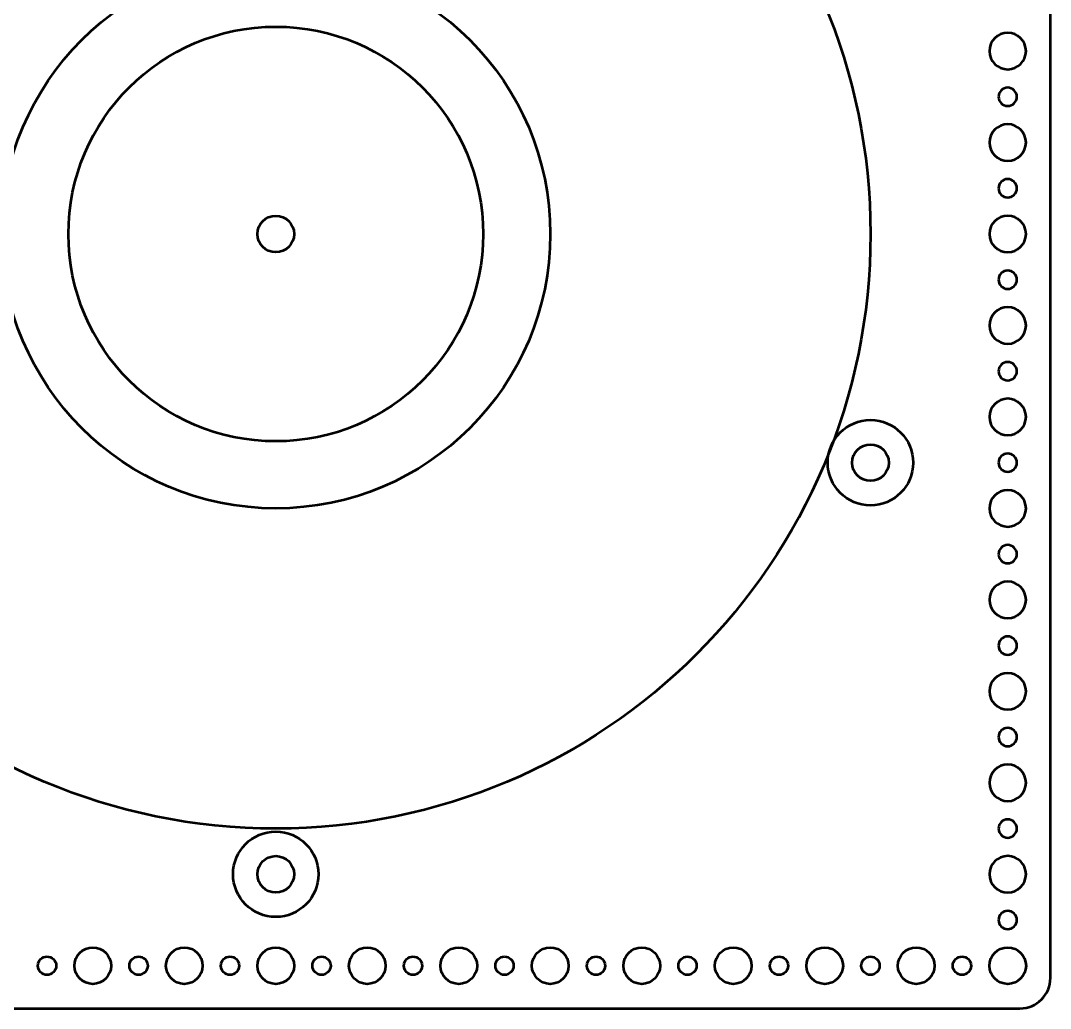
# Model space of a CAD drawing. Header units: centimetres. Extents: x -12.7 to 12.7, y -12.7 to 12.7.
# Drawn here: x -4.18 to 12.7, y -12.7 to 3.5 of the extents above; entities that cross this region are included whole.
import ezdxf

# ---------------------------------------------------------------- set-up
doc = ezdxf.new("R2010")
doc.units = ezdxf.units.CM
doc.header["$MEASUREMENT"] = 0
doc.layers.add('Layer 1', color=7, linetype='Continuous')

msp = doc.modelspace()

# ---------------------------------------------------------------- linework, layer by layer
at = {"layer": 'Layer 1', "color": 5, "lineweight": 53}
for centre, major_axis in [((0, 0), (0, 9.75)), ((0, 0), (0, 4.5)), ((0, 0), (0, 3.4)), ((9.75002, -3.75002), (0, 0.70002)), ((0.00002, -10.50002), (0, 0.70002))]:
    msp.add_ellipse(centre, major_axis=major_axis, ratio=1, dxfattribs=at)
at = {"layer": 'Layer 1', "lineweight": 53}
for centre, major_axis in [((0.00001, -0.00001), (0, 0.30001)), ((9.75001, -3.75001), (0, 0.30001)), ((0.00001, -10.50001), (0, 0.30001)), ((-2.99999, -12.00001), (0, 0.30001)), ((-1.49999, -12.00001), (0, 0.30001)), ((0.00001, -12.00001), (0, 0.30001)), ((1.50001, -12.00001), (0, 0.30001)), ((3.00001, -12.00001), (0, 0.30001)), ((4.50001, -12.00001), (0, 0.30001)), ((6.00001, -12.00001), (0, 0.30001)), ((7.50001, -12.00001), (0, 0.30001)), ((9.00001, -12.00001), (0, 0.30001)), ((10.50001, -12.00001), (0, 0.30001)), ((12.00001, -12.00001), (0, 0.30001)), ((-3.75, -12), (0, 0.15)), ((-2.25, -12), (0, 0.15)), ((-0.75, -12), (0, 0.15)), ((0.75, -12), (0, 0.15)), ((2.25, -12), (0, 0.15)), ((3.75, -12), (0, 0.15)), ((5.25, -12), (0, 0.15)), ((6.75, -12), (0, 0.15)), ((8.25, -12), (0, 0.15)), ((9.75, -12), (0, 0.15)), ((11.25, -12), (0, 0.15))]:
    msp.add_ellipse(centre, major_axis=major_axis, ratio=1, dxfattribs=at)
for points, knots in [([(-12.7, -12.2), (-12.7, -12.2), (-12.7, 12.2), (-12.7, 12.2), (-12.7, 12.2), (-12.7, 12.47614), (-12.47614, 12.7), (-12.2, 12.7), (-12.2, 12.7), (-12.2, 12.7), (12.2, 12.7), (12.2, 12.7), (12.2, 12.7), (12.47614, 12.7), (12.7, 12.47614), (12.7, 12.2), (12.7, 12.2), (12.7, 12.2), (12.7, -12.2), (12.7, -12.2), (12.7, -12.2), (12.7, -12.47614), (12.47614, -12.7), (12.2, -12.7), (12.2, -12.7), (12.2, -12.7), (-12.2, -12.7), (-12.2, -12.7), (-12.2, -12.7), (-12.47614, -12.7), (-12.7, -12.47614), (-12.7, -12.2)], [0, 0, 0, 0, 0.11111111, 0.11111111, 0.11111111, 0.11111111, 0.22222222, 0.22222222, 0.22222222, 0.22222222, 0.33333333, 0.33333333, 0.33333333, 0.33333333, 0.44444444, 0.44444444, 0.44444444, 0.44444444, 0.55555556, 0.55555556, 0.55555556, 0.55555556, 0.66666667, 0.66666667, 0.66666667, 0.66666667, 0.77777778, 0.77777778, 0.77777778, 0.77777778, 1, 1, 1, 1]), ([(11.7, 3), (11.7, 3.16569), (11.83431, 3.3), (12, 3.3), (12, 3.3), (12.16569, 3.3), (12.3, 3.16569), (12.3, 3), (12.3, 3), (12.3, 2.83431), (12.16569, 2.7), (12, 2.7), (12, 2.7), (11.83431, 2.7), (11.7, 2.83431), (11.7, 3)], [0, 0, 0, 0, 0.2, 0.2, 0.2, 0.2, 0.4, 0.4, 0.4, 0.4, 0.6, 0.6, 0.6, 0.6, 1, 1, 1, 1]), ([(11.85, 2.25), (11.85, 2.33284), (11.91716, 2.4), (12, 2.4), (12, 2.4), (12.08284, 2.4), (12.15, 2.33284), (12.15, 2.25), (12.15, 2.25), (12.15, 2.16716), (12.08284, 2.1), (12, 2.1), (12, 2.1), (11.91716, 2.1), (11.85, 2.16716), (11.85, 2.25)], [0, 0, 0, 0, 0.2, 0.2, 0.2, 0.2, 0.4, 0.4, 0.4, 0.4, 0.6, 0.6, 0.6, 0.6, 1, 1, 1, 1]), ([(11.7, 1.5), (11.7, 1.66569), (11.83431, 1.8), (12, 1.8), (12, 1.8), (12.16569, 1.8), (12.3, 1.66569), (12.3, 1.5), (12.3, 1.5), (12.3, 1.33431), (12.16569, 1.2), (12, 1.2), (12, 1.2), (11.83431, 1.2), (11.7, 1.33431), (11.7, 1.5)], [0, 0, 0, 0, 0.2, 0.2, 0.2, 0.2, 0.4, 0.4, 0.4, 0.4, 0.6, 0.6, 0.6, 0.6, 1, 1, 1, 1]), ([(11.85, 0.75), (11.85, 0.83284), (11.91716, 0.9), (12, 0.9), (12, 0.9), (12.08284, 0.9), (12.15, 0.83284), (12.15, 0.75), (12.15, 0.75), (12.15, 0.66716), (12.08284, 0.6), (12, 0.6), (12, 0.6), (11.91716, 0.6), (11.85, 0.66716), (11.85, 0.75)], [0, 0, 0, 0, 0.2, 0.2, 0.2, 0.2, 0.4, 0.4, 0.4, 0.4, 0.6, 0.6, 0.6, 0.6, 1, 1, 1, 1]), ([(11.7, 0), (11.7, 0.16569), (11.83431, 0.3), (12, 0.3), (12, 0.3), (12.16569, 0.3), (12.3, 0.16569), (12.3, 0), (12.3, 0), (12.3, -0.16569), (12.16569, -0.3), (12, -0.3), (12, -0.3), (11.83431, -0.3), (11.7, -0.16569), (11.7, 0)], [0, 0, 0, 0, 0.2, 0.2, 0.2, 0.2, 0.4, 0.4, 0.4, 0.4, 0.6, 0.6, 0.6, 0.6, 1, 1, 1, 1]), ([(11.85, -0.75), (11.85, -0.66716), (11.91716, -0.6), (12, -0.6), (12, -0.6), (12.08284, -0.6), (12.15, -0.66716), (12.15, -0.75), (12.15, -0.75), (12.15, -0.83284), (12.08284, -0.9), (12, -0.9), (12, -0.9), (11.91716, -0.9), (11.85, -0.83284), (11.85, -0.75)], [0, 0, 0, 0, 0.2, 0.2, 0.2, 0.2, 0.4, 0.4, 0.4, 0.4, 0.6, 0.6, 0.6, 0.6, 1, 1, 1, 1]), ([(11.7, -1.5), (11.7, -1.33431), (11.83431, -1.2), (12, -1.2), (12, -1.2), (12.16569, -1.2), (12.3, -1.33431), (12.3, -1.5), (12.3, -1.5), (12.3, -1.66569), (12.16569, -1.8), (12, -1.8), (12, -1.8), (11.83431, -1.8), (11.7, -1.66569), (11.7, -1.5)], [0, 0, 0, 0, 0.2, 0.2, 0.2, 0.2, 0.4, 0.4, 0.4, 0.4, 0.6, 0.6, 0.6, 0.6, 1, 1, 1, 1]), ([(11.85, -2.25), (11.85, -2.16716), (11.91716, -2.1), (12, -2.1), (12, -2.1), (12.08284, -2.1), (12.15, -2.16716), (12.15, -2.25), (12.15, -2.25), (12.15, -2.33284), (12.08284, -2.4), (12, -2.4), (12, -2.4), (11.91716, -2.4), (11.85, -2.33284), (11.85, -2.25)], [0, 0, 0, 0, 0.2, 0.2, 0.2, 0.2, 0.4, 0.4, 0.4, 0.4, 0.6, 0.6, 0.6, 0.6, 1, 1, 1, 1]), ([(11.7, -3), (11.7, -2.83431), (11.83431, -2.7), (12, -2.7), (12, -2.7), (12.16569, -2.7), (12.3, -2.83431), (12.3, -3), (12.3, -3), (12.3, -3.16569), (12.16569, -3.3), (12, -3.3), (12, -3.3), (11.83431, -3.3), (11.7, -3.16569), (11.7, -3)], [0, 0, 0, 0, 0.2, 0.2, 0.2, 0.2, 0.4, 0.4, 0.4, 0.4, 0.6, 0.6, 0.6, 0.6, 1, 1, 1, 1]), ([(11.85, -3.75), (11.85, -3.66716), (11.91716, -3.6), (12, -3.6), (12, -3.6), (12.08284, -3.6), (12.15, -3.66716), (12.15, -3.75), (12.15, -3.75), (12.15, -3.83284), (12.08284, -3.9), (12, -3.9), (12, -3.9), (11.91716, -3.9), (11.85, -3.83284), (11.85, -3.75)], [0, 0, 0, 0, 0.2, 0.2, 0.2, 0.2, 0.4, 0.4, 0.4, 0.4, 0.6, 0.6, 0.6, 0.6, 1, 1, 1, 1]), ([(11.7, -4.5), (11.7, -4.33431), (11.83431, -4.2), (12, -4.2), (12, -4.2), (12.16569, -4.2), (12.3, -4.33431), (12.3, -4.5), (12.3, -4.5), (12.3, -4.66569), (12.16569, -4.8), (12, -4.8), (12, -4.8), (11.83431, -4.8), (11.7, -4.66569), (11.7, -4.5)], [0, 0, 0, 0, 0.2, 0.2, 0.2, 0.2, 0.4, 0.4, 0.4, 0.4, 0.6, 0.6, 0.6, 0.6, 1, 1, 1, 1]), ([(11.85, -5.25), (11.85, -5.16716), (11.91716, -5.1), (12, -5.1), (12, -5.1), (12.08284, -5.1), (12.15, -5.16716), (12.15, -5.25), (12.15, -5.25), (12.15, -5.33284), (12.08284, -5.4), (12, -5.4), (12, -5.4), (11.91716, -5.4), (11.85, -5.33284), (11.85, -5.25)], [0, 0, 0, 0, 0.2, 0.2, 0.2, 0.2, 0.4, 0.4, 0.4, 0.4, 0.6, 0.6, 0.6, 0.6, 1, 1, 1, 1]), ([(11.7, -6), (11.7, -5.83431), (11.83431, -5.7), (12, -5.7), (12, -5.7), (12.16569, -5.7), (12.3, -5.83431), (12.3, -6), (12.3, -6), (12.3, -6.16569), (12.16569, -6.3), (12, -6.3), (12, -6.3), (11.83431, -6.3), (11.7, -6.16569), (11.7, -6)], [0, 0, 0, 0, 0.2, 0.2, 0.2, 0.2, 0.4, 0.4, 0.4, 0.4, 0.6, 0.6, 0.6, 0.6, 1, 1, 1, 1]), ([(11.85, -6.75), (11.85, -6.66716), (11.91716, -6.6), (12, -6.6), (12, -6.6), (12.08284, -6.6), (12.15, -6.66716), (12.15, -6.75), (12.15, -6.75), (12.15, -6.83284), (12.08284, -6.9), (12, -6.9), (12, -6.9), (11.91716, -6.9), (11.85, -6.83284), (11.85, -6.75)], [0, 0, 0, 0, 0.2, 0.2, 0.2, 0.2, 0.4, 0.4, 0.4, 0.4, 0.6, 0.6, 0.6, 0.6, 1, 1, 1, 1]), ([(11.7, -7.5), (11.7, -7.33431), (11.83431, -7.2), (12, -7.2), (12, -7.2), (12.16569, -7.2), (12.3, -7.33431), (12.3, -7.5), (12.3, -7.5), (12.3, -7.66569), (12.16569, -7.8), (12, -7.8), (12, -7.8), (11.83431, -7.8), (11.7, -7.66569), (11.7, -7.5)], [0, 0, 0, 0, 0.2, 0.2, 0.2, 0.2, 0.4, 0.4, 0.4, 0.4, 0.6, 0.6, 0.6, 0.6, 1, 1, 1, 1]), ([(11.85, -8.25), (11.85, -8.16716), (11.91716, -8.1), (12, -8.1), (12, -8.1), (12.08284, -8.1), (12.15, -8.16716), (12.15, -8.25), (12.15, -8.25), (12.15, -8.33284), (12.08284, -8.4), (12, -8.4), (12, -8.4), (11.91716, -8.4), (11.85, -8.33284), (11.85, -8.25)], [0, 0, 0, 0, 0.2, 0.2, 0.2, 0.2, 0.4, 0.4, 0.4, 0.4, 0.6, 0.6, 0.6, 0.6, 1, 1, 1, 1]), ([(11.7, -9), (11.7, -8.83431), (11.83431, -8.7), (12, -8.7), (12, -8.7), (12.16569, -8.7), (12.3, -8.83431), (12.3, -9), (12.3, -9), (12.3, -9.16569), (12.16569, -9.3), (12, -9.3), (12, -9.3), (11.83431, -9.3), (11.7, -9.16569), (11.7, -9)], [0, 0, 0, 0, 0.2, 0.2, 0.2, 0.2, 0.4, 0.4, 0.4, 0.4, 0.6, 0.6, 0.6, 0.6, 1, 1, 1, 1]), ([(11.85, -9.75), (11.85, -9.66716), (11.91716, -9.6), (12, -9.6), (12, -9.6), (12.08284, -9.6), (12.15, -9.66716), (12.15, -9.75), (12.15, -9.75), (12.15, -9.83284), (12.08284, -9.9), (12, -9.9), (12, -9.9), (11.91716, -9.9), (11.85, -9.83284), (11.85, -9.75)], [0, 0, 0, 0, 0.2, 0.2, 0.2, 0.2, 0.4, 0.4, 0.4, 0.4, 0.6, 0.6, 0.6, 0.6, 1, 1, 1, 1]), ([(11.7, -10.5), (11.7, -10.33431), (11.83431, -10.2), (12, -10.2), (12, -10.2), (12.16569, -10.2), (12.3, -10.33431), (12.3, -10.5), (12.3, -10.5), (12.3, -10.66569), (12.16569, -10.8), (12, -10.8), (12, -10.8), (11.83431, -10.8), (11.7, -10.66569), (11.7, -10.5)], [0, 0, 0, 0, 0.2, 0.2, 0.2, 0.2, 0.4, 0.4, 0.4, 0.4, 0.6, 0.6, 0.6, 0.6, 1, 1, 1, 1]), ([(11.85, -11.25), (11.85, -11.16716), (11.91716, -11.1), (12, -11.1), (12, -11.1), (12.08284, -11.1), (12.15, -11.16716), (12.15, -11.25), (12.15, -11.25), (12.15, -11.33284), (12.08284, -11.4), (12, -11.4), (12, -11.4), (11.91716, -11.4), (11.85, -11.33284), (11.85, -11.25)], [0, 0, 0, 0, 0.2, 0.2, 0.2, 0.2, 0.4, 0.4, 0.4, 0.4, 0.6, 0.6, 0.6, 0.6, 1, 1, 1, 1])]:
    msp.add_open_spline(points, degree=3, knots=knots, dxfattribs=at)

doc.saveas('drawing.dxf')
